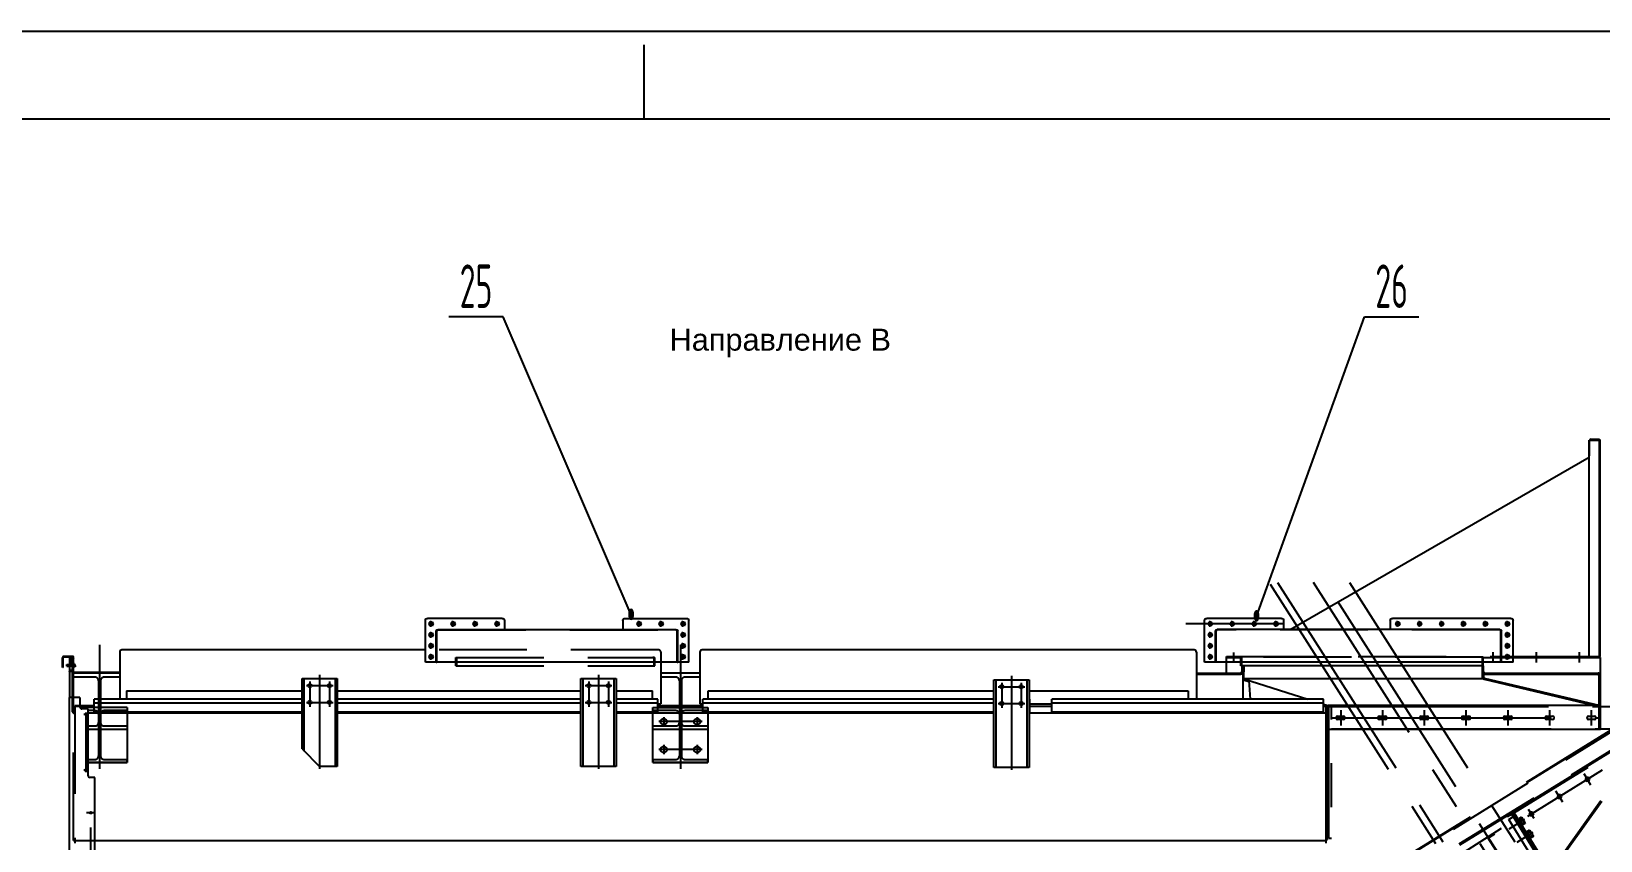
# Model space of a CAD drawing. Header units: millimetres. Extents: x 0 to 33600, y -915 to 23760.
# Drawn here: x 7745 to 14890, y 20077 to 23760 of the extents above; entities that cross this region are included whole.
import ezdxf
from ezdxf.enums import TextEntityAlignment as Align

# ---------------------------------------------------------------- set-up
doc = ezdxf.new("R2010")
doc.units = ezdxf.units.MM
doc.header["$LTSCALE"] = 800
for name, pattern in [('F', [0.75, 0.5, -0.25]), ('G', [2, 1.25, -0.25, 0.25, -0.25]), ('K', [2.5, 1.25, -0.25, 0.25, -0.25, 0.25, -0.25])]:
    doc.linetypes.add(name, pattern=pattern)
for name, color, linetype in [('01', 7, 'Continuous'), ('02', 1, 'Continuous'), ('04', 2, 'F'), ('05', 4, 'G'), ('07', 6, 'K'), ('10', 1, 'Continuous'), ('11', 3, 'Continuous')]:
    doc.layers.add(name, color=color, linetype=linetype)
doc.styles.get("Standard").update_dxf_attribs({"font": 'isocp', "width": 0.707, "bigfont": 'intecad.shx'})

# ---------------------------------------------------------------- blocks, each defined once
blk = doc.blocks.new('2000')
at = {"layer": '01'}
for p, q in [((2918.4, 19426.8), (2918.4, 20128.8)), ((2965.4, 20128.8), (2918.4, 20128.8)), ((2965.4, 20128.8), (2965.4, 20087.8)), ((3002.4, 20077.8), (2975.4, 20077.8)), ((3002.4, 20077.8), (3002.4, 19775.8)), ((3034.4, 19765.8), (3012.4, 19765.8)), ((3034.4, 16429.8), (3034.4, 19765.8))]:
    blk.add_line(p, q, dxfattribs=at)
for centre in [(2993.4, 20052.8), (2993.4, 19798.8), (3015.4, 19604.8)]:
    blk.add_circle(centre, 4, dxfattribs=at)
for centre in [(2975.4, 20087.8), (3012.4, 19775.8)]:
    blk.add_arc(centre, 10, 180, 270, dxfattribs=at)
at = {"layer": '05', "color": 4, "linetype": 'G'}
for p, q in [((3002.4, 20052.8), (2983.6, 20052.8)), ((2993.4, 20061.7), (2993.4, 19789.5)), ((3002.4, 19798.8), (2983.6, 19798.8)), ((3034.4, 19604.8), (2996.7, 19604.8)), ((3015.4, 16537.2), (3015.4, 19622.4))]:
    blk.add_line(p, q, dxfattribs=at)
blk = doc.blocks.new('*U266')
at = {"layer": '01'}
for p, q in [((-4.6, 1.6), (-4.6, 0)), ((0, 1.6), (-4.6, 1.6)), ((-4.6, 0), (0, 0)), ((0, 0), (-0.9, 1.6)), ((0, 1.6), (0.9, 0)), ((0, 1.6), (4.6, 1.6)), ((4.6, 0), (0, 0)), ((4.6, 1.6), (4.6, 0))]:
    blk.add_line(p, q, dxfattribs=at)
at = {"layer": '05'}
blk.add_line((0, 3.7), (0, -2.1), dxfattribs=at)
blk = doc.blocks.new('*U265')
at = {"layer": '10'}
h = blk.add_hatch(dxfattribs=at)
h.set_pattern_fill('U', color=256, angle=45, style=0, pattern_type=0)
h.set_pattern_definition([(45, (0, 0), (-0.7071, 0.7071), [])])
h.paths.add_polyline_path([(-6, 0), (-3.3, 0), (-3.3, 1.6), (-6, 1.6)])
h.paths.add_polyline_path([(6, 1.6), (3.3, 1.6), (3.3, 0), (6, 0)])
at = {"layer": '01'}
for p, q in [((-6, 1.6), (-6, 0)), ((0, 1.6), (-6, 1.6)), ((-6, 0), (0, 0)), ((-3.3, 1.6), (-3.3, 0)), ((0, 1.6), (6, 1.6)), ((6, 0), (0, 0)), ((3.3, 1.6), (3.3, 0)), ((6, 1.6), (6, 0))]:
    blk.add_line(p, q, dxfattribs=at)
at = {"layer": '05'}
blk.add_line((0, 3.7), (0, -1.8), dxfattribs=at)
blk = doc.blocks.new('*U456')
at = {"layer": '01'}
for p, q in [((0, 10), (-9, 4.8)), ((-9, 4.8), (-9, 0)), ((-9, -4.8), (-9, 0)), ((9, 4.8), (0, 10)), ((9, 0), (9, 4.8)), ((9, 0), (9, -4.8)), ((0, -10), (-9, -4.8)), ((9, -4.8), (0, -10))]:
    blk.add_line(p, q, dxfattribs=at)
at = {"layer": '05'}
for p, q in [((-10.9, 0), (10.3, 0)), ((0, -11.8), (0, 11.4))]:
    blk.add_line(p, q, dxfattribs=at)
blk = doc.blocks.new('rewer')
at = {"layer": '01', "color": 7, "linetype": 'Continuous'}
for p, q in [((7683.9, 24848.4), (7683.9, 25038.4)), ((7693.9, 25048.4), (8233.8, 25048.4)), ((8738.8, 25048.4), (9078.9, 25048.4)), ((9088.9, 24848.4), (9088.9, 25038.4))]:
    blk.add_line(p, q, dxfattribs=at)
at = {"layer": '01'}
for p, q in [((8243.8, 25038.4), (8243.8, 24998.4)), ((8728.8, 25038.4), (8728.8, 24998.4)), ((7736.9, 24848.4), (7736.9, 24990.4)), ((7739.9, 24848.4), (7739.9, 24996.6)), ((7744.9, 24998.4), (9030.9, 24998.4)), ((9035.9, 24848.4), (9035.9, 24996.6)), ((9038.9, 24848.4), (9038.9, 24990.4)), ((7683.9, 24848.4), (9088.9, 24848.4))]:
    blk.add_line(p, q, dxfattribs=at)
at = {"layer": '01', "color": 7, "linetype": 'Continuous'}
for centre, start, end in [((7693.9, 25038.4), 90, 180), ((9078.9, 25038.4), 0, 90)]:
    blk.add_arc(centre, 10, start, end, dxfattribs=at)
at = {"layer": '01'}
for centre, radius, start, end in [((8233.8, 25038.4), 10, 0, 90), ((8738.8, 25038.4), 10, 90, 180), ((7744.9, 24990.4), 8, 90, 180), ((9030.9, 24990.4), 8, 0, 90)]:
    blk.add_arc(centre, radius, start, end, dxfattribs=at)
at = {"layer": '04', "color": 2, "linetype": 'F'}
blk.add_line((7744.9, 24995.4), (9030.9, 24995.4), dxfattribs=at)
for centre, start, end in [((7744.9, 24990.4), 90, 180), ((9030.9, 24990.4), 0, 90)]:
    blk.add_arc(centre, 5, start, end, dxfattribs=at)
at = {"layer": '05', "color": 142, "linetype": 'G'}
blk.add_line((8728.8, 25023.4), (9174.4, 25023.4), dxfattribs=at)
at = {"layer": '05', "xscale": -1, "rotation": 270}
for p in [(7709.9, 25023.4), (7809.9, 25023.4), (7909.9, 25023.4), (8009.9, 25023.4), (8109.9, 25023.4), (8209.9, 25023.4), (7709.9, 24973.4), (7709.9, 24923.4), (7709.9, 24873.4)]:
    blk.add_blockref('*U456', p, dxfattribs=at)
at = {"layer": '05', "rotation": 90}
for p in [(8762.9, 25023.4), (8862.9, 25023.4), (8962.9, 25023.4), (9062.9, 25023.4), (9062.9, 24973.4), (9062.9, 24923.4), (9062.9, 24873.4)]:
    blk.add_blockref('*U456', p, dxfattribs=at)
blk = doc.blocks.new('*U458')
at = {"layer": '01'}
for p, q in [((0, 10), (-9, 4.8)), ((-9, 4.8), (-9, 0)), ((-9, -4.8), (-9, 0)), ((9, 4.8), (0, 10)), ((9, 0), (9, 4.8)), ((9, 0), (9, -4.8)), ((0, -10), (-9, -4.8)), ((9, -4.8), (0, -10))]:
    blk.add_line(p, q, dxfattribs=at)
at = {"layer": '05'}
for p, q in [((-10.9, 0), (10.3, 0)), ((0, -11.8), (0, 11.4))]:
    blk.add_line(p, q, dxfattribs=at)
blk = doc.blocks.new('rewr')
at = {"layer": '01', "color": 7, "linetype": 'Continuous'}
for p, q in [((10316.2, 24776.6), (10316.2, 24966.6)), ((10606.2, 24976.6), (10326.2, 24976.6)), ((11165.1, 24976.6), (11505.2, 24976.6)), ((11515.2, 24776.6), (11515.2, 24966.6)), ((10316.2, 24776.6), (11515.2, 24776.6))]:
    blk.add_line(p, q, dxfattribs=at)
at = {"layer": '01'}
for p, q in [((10616.2, 24966.6), (10616.2, 24926.6)), ((11155.1, 24966.6), (11155.1, 24926.6)), ((10366.2, 24776.6), (10366.2, 24918.6)), ((10369.2, 24776.6), (10369.2, 24924.9)), ((11457.2, 24926.6), (10374.2, 24926.6)), ((11462.2, 24776.6), (11462.2, 24924.9)), ((11465.2, 24776.6), (11465.2, 24918.6)), ((10369.2, 24776.6), (10366.2, 24776.6)), ((11465.2, 24776.6), (11462.2, 24776.6))]:
    blk.add_line(p, q, dxfattribs=at)
at = {"layer": '01', "color": 7, "linetype": 'Continuous'}
for centre, start, end in [((10326.2, 24966.6), 90, 180), ((11505.2, 24966.6), 0, 90)]:
    blk.add_arc(centre, 10, start, end, dxfattribs=at)
at = {"layer": '01'}
for centre, radius, start, end in [((10606.2, 24966.6), 10, 0, 90), ((11165.1, 24966.6), 10, 90, 180), ((10374.2, 24918.6), 8, 90, 180), ((11457.2, 24918.6), 8, 0, 90)]:
    blk.add_arc(centre, radius, start, end, dxfattribs=at)
at = {"layer": '04', "color": 2, "linetype": 'F'}
blk.add_line((11457.2, 24923.6), (10374.2, 24923.6), dxfattribs=at)
for centre, start, end in [((10374.2, 24918.6), 90, 180), ((11457.2, 24918.6), 0, 90)]:
    blk.add_arc(centre, 5, start, end, dxfattribs=at)
at = {"layer": '05', "xscale": -1, "rotation": 270}
for p in [(10342.2, 24951.6), (10442.2, 24951.6), (10542.2, 24951.6), (10342.2, 24901.6), (10342.2, 24851.6), (10342.2, 24801.6)]:
    blk.add_blockref('*U458', p, dxfattribs=at)
at = {"layer": '05', "rotation": 90}
for p in [(11189.2, 24951.6), (11289.2, 24951.6), (11389.2, 24951.6), (11489.2, 24951.6), (11489.2, 24901.6), (11489.2, 24851.6), (11489.2, 24801.6)]:
    blk.add_blockref('*U458', p, dxfattribs=at)
blk = doc.blocks.new('e')
at = {"layer": '04', "color": 2, "linetype": 'F', "ltscale": 1.5}
for p, q in [((14706.3, 31848.1), (12606.3, 30552.1)), ((14707.8, 31845.6), (12607.9, 30549.5))]:
    blk.add_line(p, q, dxfattribs=at)
at = {"layer": '04', "color": 2, "linetype": 'F'}
for p, q in [((14714.7, 31843.9), (13735.6, 31239.6)), ((14740.9, 31776.7), (13772.9, 31179.2)), ((14743.6, 31772.4), (13818.1, 31201.2)), ((14135.4, 31397.1), (14743.6, 31772.4)), ((14138, 31392.8), (14555.8, 31650.7)), ((14542.1, 31588.2), (14187.4, 31369.3)), ((14303.3, 31124.9), (14614.3, 31559.8)), ((14307.4, 31122), (14618.3, 31556.9)), ((14490.2, 31521.1), (14459.3, 31571.2)), ((14469.3, 31555), (14464.4, 31545.9)), ((14464.4, 31545.9), (14466.9, 31541.8)), ((14465.3, 31540.8), (14483.4, 31551.9)), ((14469.4, 31537.7), (14466.9, 31541.8)), ((14480.8, 31536.4), (14468.6, 31556.2)), ((14479.7, 31555.3), (14469.3, 31555)), ((14479.8, 31538), (14469.4, 31537.7)), ((14482.2, 31551.2), (14479.7, 31555.3)), ((14484.7, 31547.1), (14479.8, 31538)), ((14482.2, 31551.2), (14484.7, 31547.1)), ((14362.5, 31442.4), (14331.7, 31492.4)), ((14341.7, 31476.2), (14336.7, 31467.1)), ((14336.7, 31467.1), (14339.3, 31463)), ((14337.7, 31462), (14355.7, 31473.1)), ((14341.8, 31458.9), (14339.3, 31463)), ((14353.1, 31457.6), (14340.9, 31477.4)), ((14352, 31476.5), (14341.7, 31476.2)), ((14352.2, 31459.2), (14341.8, 31458.9)), ((14354.6, 31472.4), (14352, 31476.5)), ((14357.1, 31468.3), (14352.2, 31459.2)), ((14354.6, 31472.4), (14357.1, 31468.3)), ((14110, 31375.5), (14107.4, 31379.8)), ((14138, 31392.8), (14110, 31375.5)), ((14116.8, 31364.5), (14138.1, 31377.6)), ((14295.1, 31123.2), (14131.3, 31388.7)), ((14138, 31392.8), (14303.3, 31124.9)), ((14305.4, 31129.5), (14141.5, 31395)), ((14160.4, 31364.3), (14164.6, 31366.9)), ((14174.3, 31374.8), (14163.8, 31368.3)), ((14181.2, 31340), (14163.8, 31368.3)), ((14167.3, 31362.6), (14177.8, 31369.1)), ((14174.3, 31374.8), (14191.8, 31346.5)), ((14232.2, 31368), (14206.7, 31409.3)), ((14214, 31397.4), (14209.1, 31388.3)), ((14209.1, 31388.3), (14211.6, 31384.2)), ((14210, 31383.2), (14228.1, 31394.4)), ((14214.1, 31380.1), (14211.6, 31384.2)), ((14225.5, 31378.9), (14213.3, 31398.6)), ((14224.4, 31397.7), (14214, 31397.4)), ((14224.5, 31380.4), (14214.1, 31380.1)), ((14226.9, 31393.6), (14224.4, 31397.7)), ((14229.5, 31389.5), (14224.5, 31380.4)), ((14226.9, 31393.6), (14229.5, 31389.5)), ((14188, 31363.7), (14116.3, 31319.5)), ((14273.9, 31110), (14116.8, 31364.5)), ((14226, 31304.9), (14152.7, 31259.7)), ((14172.5, 31354.2), (14166.8, 31354)), ((14168.3, 31351.6), (14174, 31351.7)), ((14176.1, 31338.8), (14180.4, 31341.4)), ((14177.7, 31345.7), (14188.3, 31352.3)), ((14191.8, 31346.5), (14181.2, 31340)), ((14197.2, 31304.8), (14201.4, 31307.4)), ((14211.1, 31315.3), (14200.5, 31308.8)), ((14218, 31280.5), (14200.5, 31308.8)), ((14204.1, 31303.1), (14214.6, 31309.6)), ((14211.1, 31315.3), (14228.6, 31287)), ((14209.3, 31294.6), (14203.5, 31294.4)), ((14205, 31292), (14210.8, 31292.2)), ((14212.9, 31279.3), (14217.1, 31281.9)), ((14214.5, 31286.2), (14225, 31292.7)), ((14228.6, 31287), (14218, 31280.5))]:
    blk.add_line(p, q, dxfattribs=at)
blk = doc.blocks.new('*U490')
at = {"layer": '01'}
blk.add_lwpolyline([(415, 292), (25, 292)], dxfattribs=at)
at = {"layer": '02'}
blk.add_lwpolyline([(420, 297), (0, 297)], dxfattribs=at)

msp = doc.modelspace()

# ---------------------------------------------------------------- hatches: boundary and pattern name
at = {"layer": '02', "linetype": 'Continuous'}
h = msp.add_hatch(dxfattribs=at)
h.set_pattern_fill('_USER', color=1, scale=5, angle=45, style=0, pattern_type=0)
h.set_pattern_definition([(135, (20877.1564, 414.8313), (3.5355339, 3.5355339), [])])
h.paths.add_polyline_path([(7891.7, 20912.5, 0.414214), (7889.7, 20910.5), (7889.7, 20873.5), (7887.7, 20873.5), (7887.7, 20910.5, -0.414214), (7891.7, 20914.5), (7933.7, 20914.5, -0.414214), (7937.7, 20910.5), (7937.7, 20876.5), (7935.7, 20876.5), (7935.7, 20910.5, 0.414214), (7933.7, 20912.5)])
h.paths.add_polyline_path([(7937.7, 20864.5), (7935.7, 20864.5), (7935.7, 20870.5), (7937.7, 20870.5), (7937.7, 20867.5)])
h.paths.add_polyline_path([(7889.7, 20864.5), (7887.7, 20864.5), (7887.7, 20873.5), (7889.7, 20873.5)])
h = msp.add_hatch(dxfattribs=at)
h.set_pattern_fill('_USER', color=1, scale=5, angle=315, style=0, double=1, pattern_type=0)
h.set_pattern_definition([(225, (20877.1564, 414.8313), (-3.5355339, 3.5355339), []), (135, (20877.1564, 414.8313), (3.5355339, 3.5355339), [])])
h.paths.add_polyline_path([(7930.7, 20877), (7918.7, 20877), (7918.7, 20910.5), (7930.7, 20910.5)])
h = msp.add_hatch(dxfattribs=at)
h.set_pattern_fill('_USER', color=1, scale=5, angle=315, style=0, pattern_type=0)
h.set_pattern_definition([(225, (20877.1564, 414.8313), (-3.5355339, 3.5355339), [])])
h.paths.add_polyline_path([(7930.7, 20910.5), (7935.7, 20910.5), (7935.7, 20877), (7930.7, 20877)])
h.paths.add_polyline_path([(7935.7, 20847.1), (7934.4, 20847.6), (7933.3, 20847.8), (7932.3, 20847.8), (7931.4, 20847.7), (7930.7, 20847.5), (7930.7, 20870), (7935.7, 20870)])

# ---------------------------------------------------------------- linework, layer by layer
for p, q in [((7935.7, 20910.5), (7930.4, 20910.5)), ((8147.2, 20934.5), (8147.2, 20855.5)), ((10789.2, 20934.5), (10789.2, 20855.5)), ((10789.2, 20855.5), (10789.2, 20855.5)), ((8178.7, 20758.1), (8178.7, 20720.6)), ((10407.7, 20758.1), (10573.2, 20758.1)), ((12287.7, 20758.1), (13011.7, 20758.1)), ((13011.7, 20758.1), (13011.7, 20720.6)), ((8031.7, 20690.1), (7965.4, 20690.1)), ((8031.7, 20686.8), (7965.4, 20686.8)), ((10801.7, 20682.3), (10598.2, 20682.3)), ((12391.7, 20686.8), (12291.7, 20686.8)), ((13640.7, 20690.1), (13627.7, 20690.1)), ((13640.7, 20686.8), (13627.7, 20686.8)), ((13646.7, 20680.7), (13640.7, 20680.7)), ((13646.7, 20082.1), (13646.7, 20680.7)), ((13640.7, 20082.1), (13646.7, 20082.1)), ((8034.4, 20077.1), (13640.7, 20077.1))]:
    msp.add_line(p, q)
for centre, radius, start, end in [((8157.2, 20934.5), 10, 90, 180), ((10799.2, 20934.5), 10, 90, 180), ((7940.7, 20848.7), 10, 180, 270), ((7940.7, 20848.7), 5, 180, 270)]:
    msp.add_arc(centre, radius, start, end)
at = {"layer": '01', "color": 7, "linetype": 'Continuous'}
for p, q in [((14837.7, 20915.5), (14837.7, 21899.5)), ((14837.7, 21899.5), (14885.7, 21899.5)), ((14837.7, 21894.5), (14837.7, 21827.5)), ((14847.7, 21904.5), (14885.7, 21904.5)), ((14888.7, 21899.5), (14883.7, 21899.5)), ((14885.7, 21904.5), (14885.7, 21899.5)), ((14885.7, 20915.5), (14885.7, 21899.5)), ((14888.7, 20915.5), (14888.7, 21899.5)), ((13476.3, 21038.4), (14837.7, 21822)), ((9539, 20944.5), (8157.2, 20944.5)), ((13040.2, 20944.5), (10799.2, 20944.5)), ((8147.2, 20934.5), (8147.2, 20720.6)), ((10611.7, 20888.4), (10611.7, 20855.5)), ((10611.7, 20888.4), (10611.7, 20699)), ((10789.2, 20934.5), (10789.2, 20699)), ((13050.2, 20934.5), (13050.2, 20855.5)), ((13050.2, 20934.5), (13050.2, 20720.6)), ((13186.7, 20839.5), (13186.7, 20888.4)), ((13252.4, 20873), (13252.4, 20888.4)), ((14355.4, 20873), (13252.4, 20873)), ((13255.9, 20873), (13255.9, 20844.4)), ((13260.9, 20873), (13260.9, 20720.5)), ((13265.7, 20813.5), (13265.7, 20873)), ((13265.7, 20873), (13265.7, 20844.5)), ((14351.7, 20813.5), (14351.7, 20873)), ((14355.4, 20873), (14355.4, 20888.4)), ((14356.7, 20873), (14355.4, 20873)), ((14356.7, 20844.5), (14356.7, 20873)), ((14491.9, 20915.5), (14888.7, 20915.5)), ((14491.9, 20910.5), (14883.7, 20910.5)), ((14883.7, 20915.5), (14883.7, 20910.5)), ((14883.7, 20910.5), (14889.7, 20910.5)), ((7940.7, 20843.7), (8147.2, 20843.7)), ((13047.9, 20839.4), (13250.9, 20839.4)), ((13047.9, 20834.4), (13250.9, 20834.4)), ((13265.7, 20813.5), (13264.2, 20808.7)), ((13264.2, 20808.7), (13288.9, 20800.8)), ((14351.7, 20813.5), (13265.7, 20813.5)), ((13265.7, 20813.5), (13557.6, 20720.5)), ((13288.5, 20806.2), (13295.2, 20720.1)), ((14356.7, 20835.8), (14356.7, 20821.4)), ((14359.4, 20811.7), (14888.7, 20686.3)), ((14360.6, 20816.5), (14888.7, 20691.2)), ((14361.7, 20839.5), (14878.7, 20839.5)), ((14361.7, 20834.5), (14878.7, 20834.5)), ((14876.7, 20834.5), (14883.7, 20827.5)), ((14883.7, 20584.5), (14883.7, 20829.5)), ((14883.7, 20827.5), (14883.7, 20737.5)), ((14890.2, 20584.5), (14890.2, 20838.7)), ((8977.7, 20720.6), (8031.7, 20720.6)), ((8178.7, 20758.1), (8977.7, 20758.1)), ((9137.7, 20758.1), (10247.7, 20758.1)), ((10247.7, 20720.6), (9137.7, 20720.6)), ((10598.2, 20720.6), (10407.7, 20720.6)), ((10573.2, 20720.6), (10573.2, 20758.1)), ((10598.2, 20662), (10598.2, 20720.6)), ((12127.7, 20720.6), (10801.7, 20720.6)), ((10801.7, 20662), (10801.7, 20720.6)), ((10827.2, 20758.1), (12127.7, 20758.1)), ((10827.2, 20720.6), (10827.2, 20758.1)), ((12291.7, 20720.6), (12287.7, 20720.6)), ((12291.7, 20662), (12291.7, 20720.6)), ((13627.7, 20720.6), (12391.7, 20720.6)), ((12391.7, 20662), (12391.7, 20720.6)), ((13627.7, 20662), (13627.7, 20720.6)), ((8977.7, 20657.1), (8002.4, 20657.1)), ((8977.7, 20702), (8031.7, 20702)), ((8977.7, 20662), (8031.7, 20662)), ((10247.7, 20702), (9137.7, 20702)), ((10247.7, 20662), (9137.7, 20662)), ((10247.7, 20657.1), (9137.7, 20657.1)), ((10598.2, 20702), (10407.7, 20702)), ((10598.2, 20662), (10407.7, 20662)), ((12127.7, 20657.1), (10407.7, 20657.1)), ((10801.7, 20690.1), (10598.2, 20690.1)), ((10801.7, 20686.8), (10598.2, 20686.8)), ((12127.7, 20702), (10801.7, 20702)), ((12127.7, 20662), (10801.7, 20662)), ((12291.7, 20702), (12287.7, 20702)), ((12291.7, 20662), (12287.7, 20662)), ((13640.7, 20657.1), (12287.7, 20657.1)), ((13627.7, 20702), (12391.7, 20702)), ((13627.7, 20662), (12391.7, 20662)), ((13627.7, 20698.2), (13649.7, 20691.2)), ((13640.7, 20065.6), (13640.7, 20690.1)), ((14883.7, 20691.2), (13649.7, 20691.2)), ((13649.7, 20584.5), (13649.7, 20691.2)), ((13649.7, 20584.5), (14890.2, 20584.5)), ((13692.7, 20643.5), (13718.7, 20643.5)), ((13718.7, 20627.5), (13692.7, 20627.5)), ((13883.2, 20643.5), (13909.2, 20643.5)), ((13909.2, 20627.5), (13883.2, 20627.5)), ((14073.7, 20643.5), (14099.7, 20643.5)), ((14099.7, 20627.5), (14073.7, 20627.5)), ((14264.2, 20643.5), (14290.2, 20643.5)), ((14290.2, 20627.5), (14264.2, 20627.5)), ((14454.7, 20643.5), (14480.7, 20643.5)), ((14480.7, 20627.5), (14454.7, 20627.5)), ((14645.2, 20643.5), (14671.2, 20643.5)), ((14671.2, 20627.5), (14645.2, 20627.5)), ((14835.7, 20643.5), (14861.7, 20643.5)), ((14861.7, 20627.5), (14835.7, 20627.5))]:
    msp.add_line(p, q, dxfattribs=at)
at = {"layer": '01'}
for p, q in [((7887.4, 20864.5), (7887.4, 20910.5)), ((7889.7, 20864.5), (7887.7, 20864.5)), ((7889.4, 20864.5), (7889.4, 20910.5)), ((7933.7, 20914.5), (7891.7, 20914.5)), ((7933.7, 20912.5), (7891.7, 20912.5)), ((7937.7, 20876.5), (7905.9, 20876.5)), ((7905.9, 20876.5), (7905.9, 20873.5)), ((7905.9, 20870.5), (7905.9, 20873.5)), ((7937.7, 20870.5), (7905.9, 20870.5)), ((7930.4, 20910.5), (7918.7, 20910.5)), ((7918.7, 20910.5), (7918.7, 20727.6)), ((7935.7, 20877), (7918.7, 20877)), ((7923.9, 20876.5), (7923.9, 20873.5)), ((7923.9, 20870.5), (7923.9, 20873.5)), ((7930.7, 20910.5), (7930.7, 20727.6)), ((7930.7, 20910.5), (7930.7, 20876.5)), ((7935.7, 20870), (7930.7, 20870)), ((7935.7, 20910.6), (7935.7, 20848.7)), ((7935.7, 20910.5), (7935.7, 20876.5)), ((7935.7, 20870.5), (7935.7, 20848.7)), ((7937.7, 20864.5), (7935.7, 20864.5)), ((7937.7, 20864.5), (7937.7, 20910.5)), ((7944.9, 20879), (7940.9, 20879)), ((7940.9, 20879), (7940.9, 20873.5)), ((7940.9, 20876.5), (7944.9, 20876.5)), ((7940.9, 20867.9), (7940.9, 20873.5)), ((7940.9, 20870.5), (7944.9, 20870.5)), ((7944.9, 20867.9), (7940.9, 20867.9)), ((7944.9, 20873.5), (7944.9, 20879)), ((7944.9, 20873.5), (7944.9, 20867.9)), ((14889.7, 20834.5), (14889.7, 20910.5)), ((7930.7, 20850.5), (7918.7, 20850.5)), ((7935.7, 20840.1), (7935.7, 20727.6)), ((8147.2, 20838.7), (7935.7, 20838.7)), ((8977.7, 20494.1), (8977.7, 20814.1)), ((8977.7, 20814.1), (9137.7, 20814.1)), ((8987.7, 20484.1), (8987.7, 20814.1)), ((9127.7, 20814.1), (9127.7, 20414.1)), ((9137.7, 20814.1), (9137.7, 20414.1)), ((10247.7, 20414.1), (10247.7, 20814.1)), ((10247.7, 20814.1), (10407.7, 20814.1)), ((10257.7, 20414.1), (10257.7, 20814.1)), ((10397.7, 20814.1), (10397.7, 20414.1)), ((10407.7, 20814.1), (10407.7, 20414.1)), ((10789.2, 20838.7), (10611.7, 20838.7)), ((12127.7, 20409.1), (12127.7, 20809.1)), ((12127.7, 20809.1), (12287.7, 20809.1)), ((12137.7, 20409.1), (12137.7, 20809.1)), ((12277.7, 20809.1), (12277.7, 20409.1)), ((12287.7, 20809.1), (12287.7, 20409.1)), ((7930.7, 20758.1), (7935.7, 20758.1)), ((8031.7, 20662), (8031.7, 20720.6)), ((10598.2, 20699), (10611.7, 20699)), ((10789.2, 20699), (10801.7, 20699)), ((12287.7, 20699), (12391.7, 20699)), ((8977.7, 20494.1), (9057.7, 20414.1)), ((9137.7, 20414.1), (9057.7, 20414.1)), ((10407.7, 20414.1), (10247.7, 20414.1)), ((12287.7, 20409.1), (12127.7, 20409.1))]:
    msp.add_line(p, q, dxfattribs=at)
for centre in [(9013.2, 20782.1), (9102.2, 20782.1), (10283.2, 20782.1), (10372.2, 20782.1), (12163.2, 20777.1), (12252.2, 20777.1), (9013.2, 20706.1), (9102.2, 20706.1), (10283.2, 20706.1), (10372.2, 20706.1), (12163.2, 20701.1), (12252.2, 20701.1)]:
    msp.add_circle(centre, 8, dxfattribs=at)
at = {"layer": '01', "color": 7, "linetype": 'Continuous'}
for centre, radius, start, end in [((14847.7, 21894.5), 10, 90, 150), ((13040.2, 20934.5), 10, 0, 90), ((13250.9, 20844.4), 10, 270, 0), ((13250.9, 20844.4), 5, 270, 0), ((13255.7, 20844.5), 10, 301.45511, 0), ((14361.7, 20844.5), 10, 180, 270), ((14361.7, 20821.4), 10, 180, 257.05842), ((14361.7, 20844.5), 5, 180, 270), ((14361.7, 20821.4), 5, 180, 257.05842), ((14878.7, 20829.5), 10, 0, 90), ((14878.7, 20829.5), 5, 0, 90), ((13692.7, 20635.5), 8, 90, 270), ((13718.7, 20635.5), 8, 270, 90), ((13718.7, 20635.5), 8, 270, 90), ((13883.2, 20635.5), 8, 90, 270), ((13909.2, 20635.5), 8, 270, 90), ((13909.2, 20635.5), 8, 270, 90), ((14073.7, 20635.5), 8, 90, 270), ((14099.7, 20635.5), 8, 270, 90), ((14099.7, 20635.5), 8, 270, 90), ((14264.2, 20635.5), 8, 90, 270), ((14290.2, 20635.5), 8, 270, 90), ((14290.2, 20635.5), 8, 270, 90), ((14454.7, 20635.5), 8, 90, 270), ((14480.7, 20635.5), 8, 270, 90), ((14480.7, 20635.5), 8, 270, 90), ((14645.2, 20635.5), 8, 90, 270), ((14671.2, 20635.5), 8, 270, 90), ((14671.2, 20635.5), 8, 270, 90), ((14835.7, 20635.5), 8, 90, 270), ((14861.7, 20635.5), 8, 270, 90), ((14861.7, 20635.5), 8, 270, 90)]:
    msp.add_arc(centre, radius, start, end, dxfattribs=at)
at = {"layer": '01'}
for centre, radius, start, end in [((7891.7, 20910.5), 4, 90, 180), ((7891.7, 20910.5), 2, 90, 180), ((7933.7, 20910.5), 4, 0, 90), ((7933.7, 20910.5), 2, 0, 90)]:
    msp.add_arc(centre, radius, start, end, dxfattribs=at)
at = {"layer": '02', "color": 1, "linetype": 'Continuous'}
msp.add_line((10534.7, 23360), (10534.7, 23698.8), dxfattribs=at)
at = {"layer": '02'}
for p, q in [((9893.8, 22461.4), (9645.8, 22461.4)), ((10476, 21104.1), (9893.8, 22461.4)), ((13323.5, 21097.1), (13814.7, 22461.4)), ((13814.7, 22461.4), (14062.7, 22461.4)), ((7905.9, 20875.5), (7923.9, 20875.5)), ((7905.9, 20871.5), (7923.9, 20871.5))]:
    msp.add_line(p, q, dxfattribs=at)
msp.add_lwpolyline([(7936, 20847), (7934.4, 20847.6), (7933.3, 20847.8), (7932.3, 20847.8), (7931.4, 20847.7), (7930.6, 20847.5), (7929.9, 20847.2), (7929.3, 20847), (7928.7, 20846.8), (7928.2, 20846.8), (7927.7, 20846.8), (7927.1, 20847), (7926.7, 20847.1), (7926.2, 20847.3), (7925.7, 20847.5), (7925.3, 20847.6), (7924.8, 20847.7), (7924.4, 20847.6), (7923.9, 20847.5), (7923.4, 20847.3), (7923, 20847.1), (7922.5, 20846.9), (7922.1, 20846.7), (7921.6, 20846.6), (7921.2, 20846.5), (7920.7, 20846.6), (7920.3, 20846.7), (7919.8, 20846.9), (7919.4, 20847.1), (7918.9, 20847.3), (7918.7, 20847.4)], dxfattribs=at)
at = {"layer": '04', "color": 2, "linetype": 'F'}
for p, q in [((10601.7, 20944.5), (9539, 20944.5)), ((9678.3, 20910.5), (10584.3, 20910.5)), ((9678.3, 20872.5), (9678.3, 20910.5)), ((9678.3, 20872.5), (10584.3, 20872.5)), ((9680.8, 20872.5), (9680.8, 20910.5)), ((9681.8, 20872.5), (9681.8, 20910.5)), ((10580.2, 20909.8), (10575.2, 20909.8)), ((10580.8, 20872.5), (10580.8, 20910.5)), ((10581.8, 20872.5), (10581.8, 20910.5)), ((10584.3, 20872.5), (10584.3, 20910.5)), ((10611.7, 20934.5), (10611.7, 20888.4)), ((10611.7, 20934.5), (10611.7, 20888.4)), ((13186.7, 20915.5), (14491.9, 20915.5)), ((13186.7, 20910.5), (13186.7, 20915.5)), ((13186.7, 20910.5), (13253.9, 20910.5)), ((13186.7, 20888.4), (13186.7, 20910.5)), ((14355.4, 20911), (13252.4, 20911)), ((13252.4, 20888.4), (13252.4, 20911)), ((13254.9, 20873), (13254.9, 20911)), ((13255.9, 20873), (13255.9, 20911)), ((14351.9, 20873), (14351.9, 20911)), ((14352.9, 20873), (14352.9, 20911)), ((14355.4, 20888.4), (14355.4, 20911)), ((14356.9, 20910.5), (14491.9, 20910.5)), ((8035.2, 20820.5), (7930.7, 20820.5)), ((8051.2, 20804.5), (8051.2, 20652.3)), ((8060.2, 20804.5), (8060.2, 20652.3)), ((8147.2, 20820.5), (8076.2, 20820.5)), ((10679.7, 20820.5), (10611.7, 20820.5)), ((10695.7, 20804.5), (10695.7, 20652.3)), ((10704.7, 20804.5), (10704.7, 20652.3)), ((10789.2, 20820.5), (10720.7, 20820.5)), ((7930.7, 20727.6), (7930.7, 20667.1)), ((7935.7, 20727.6), (7935.7, 20667.1)), ((7937.7, 20077.1), (7937.7, 20657.5)), ((7940.7, 20687), (7943.7, 20687)), ((7940.7, 20682), (7943.7, 20682)), ((7940.7, 20662.1), (7943.7, 20662.1)), ((7943.7, 20690.1), (7943.7, 20065.6)), ((7965.4, 20690.1), (7943.7, 20690.1)), ((7965.4, 20686.8), (7943.7, 20686.8)), ((8180.7, 20682.3), (7966.4, 20682.3)), ((8035.2, 20668.3), (8002.4, 20668.3)), ((8051.2, 20652.3), (8051.2, 20462.3)), ((8060.2, 20652.3), (8060.2, 20462.3)), ((8180.7, 20668.3), (8076.2, 20668.3)), ((8180.7, 20682.3), (8180.7, 20432.3)), ((10575.2, 20432.3), (10575.2, 20682.3)), ((10575.2, 20682.3), (10825.2, 20682.3)), ((10679.7, 20668.3), (10575.2, 20668.3)), ((10695.7, 20652.3), (10695.7, 20462.3)), ((10704.7, 20652.3), (10704.7, 20462.3)), ((10825.2, 20668.3), (10720.7, 20668.3)), ((10825.2, 20682.3), (10825.2, 20432.3)), ((8002.4, 20598.5), (8035.2, 20598.5)), ((8002.4, 20584.5), (8051.2, 20584.5)), ((8060.2, 20584.5), (8180.7, 20584.5)), ((8076.2, 20598.5), (8180.7, 20598.5)), ((10575.2, 20598.5), (10679.7, 20598.5)), ((10575.2, 20584.5), (10695.7, 20584.5)), ((10704.7, 20584.5), (10825.2, 20584.5)), ((10720.7, 20598.5), (10825.2, 20598.5)), ((8002.4, 20446.3), (8035.2, 20446.3)), ((8076.2, 20446.3), (8180.7, 20446.3)), ((8180.7, 20432.3), (8180.7, 20446.3)), ((10575.2, 20446.3), (10575.2, 20432.3)), ((10575.2, 20446.3), (10679.7, 20446.3)), ((10720.7, 20446.3), (10825.2, 20446.3)), ((10825.2, 20432.3), (10825.2, 20446.3)), ((8180.7, 20432.3), (8002.4, 20432.3)), ((8002.4, 20432.3), (8180.7, 20432.3)), ((10825.2, 20432.3), (10575.2, 20432.3)), ((10575.2, 20432.3), (10825.2, 20432.3)), ((7937.7, 20077.1), (8034.4, 20077.1))]:
    msp.add_line(p, q, dxfattribs=at)
at = {"layer": '04'}
msp.add_line((7940.7, 20657.1), (7943.7, 20657.1), dxfattribs=at)
at = {"layer": '04', "color": 2, "linetype": 'F'}
for centre in [(10624.2, 20618.2), (10776.2, 20618.2), (10624.2, 20491.2), (10776.2, 20491.2)]:
    msp.add_circle(centre, 14.2, dxfattribs=at)
for centre, radius, start, end in [((10601.7, 20934.5), 10, 0, 90), ((8035.2, 20804.5), 16, 0, 90), ((8076.2, 20804.5), 16, 90, 180), ((10679.7, 20804.5), 16, 0, 90), ((10720.7, 20804.5), 16, 90, 180), ((7940.7, 20667.1), 10, 180, 270), ((7940.7, 20692), 5, 180, 270), ((7940.7, 20692), 10, 240, 270), ((7940.7, 20667.1), 5, 180, 270), ((8035.2, 20652.3), 16, 0, 90), ((8076.2, 20652.3), 16, 90, 180), ((10679.7, 20652.3), 16, 0, 90), ((10720.7, 20652.3), 16, 90, 180), ((8035.2, 20614.5), 16, 270, 0), ((8076.2, 20614.5), 16, 180, 270), ((10679.7, 20614.5), 16, 270, 0), ((10720.7, 20614.5), 16, 180, 270), ((8035.2, 20462.3), 16, 270, 0), ((8076.2, 20462.3), 16, 180, 270), ((10679.7, 20462.3), 16, 270, 0), ((10720.7, 20462.3), 16, 180, 270)]:
    msp.add_arc(centre, radius, start, end, dxfattribs=at)
at = {"layer": '05', "color": 4, "linetype": 'G'}
for p, q in [((8055.7, 20967.8), (8055.7, 20402.8)), ((10700.2, 20967.8), (10700.2, 20402.8)), ((14400.7, 20887.9), (14400.7, 20934.8)), ((14597.7, 20887.9), (14597.7, 20934.8)), ((14794.7, 20887.9), (14794.7, 20934.8)), ((13218.7, 20932.5), (13218.7, 20890.2)), ((9013.2, 20800.3), (9013.2, 20686.1)), ((9057.7, 20831.7), (9057.7, 20403.6)), ((9102.2, 20800.3), (9102.2, 20686.1)), ((10283.2, 20800.3), (10283.2, 20686.1)), ((10327.7, 20831.7), (10327.7, 20403.6)), ((10372.2, 20800.3), (10372.2, 20686.1)), ((12163.2, 20795.3), (12163.2, 20681.1)), ((12207.7, 20826.7), (12207.7, 20398.6)), ((12252.2, 20795.3), (12252.2, 20681.1)), ((8997.4, 20782.1), (9118.6, 20782.1)), ((10267.4, 20782.1), (10388.6, 20782.1)), ((12147.4, 20777.1), (12268.6, 20777.1)), ((8997.4, 20706.1), (9118.6, 20706.1)), ((10267.4, 20706.1), (10388.6, 20706.1)), ((12147.4, 20701.1), (12268.6, 20701.1)), ((13708.7, 20601), (13708.7, 20669.9)), ((13898.7, 20601), (13898.7, 20669.9)), ((14088.7, 20601), (14088.7, 20669.9)), ((14278.7, 20601), (14278.7, 20669.9)), ((14468.7, 20601), (14468.7, 20669.9)), ((14658.7, 20601), (14658.7, 20669.9)), ((14848.7, 20601), (14848.7, 20669.9)), ((10799, 20618.3), (10602.7, 20618.3)), ((10624.2, 20639.3), (10624.2, 20597.2)), ((10776.2, 20639.3), (10776.2, 20597.2)), ((13664.7, 20635.5), (14881.3, 20635.5)), ((10624.2, 20512.3), (10624.2, 20470.2)), ((10776.2, 20512.3), (10776.2, 20470.2)), ((10799, 20491.3), (10602.7, 20491.3))]:
    msp.add_line(p, q, dxfattribs=at)
at = {"layer": '05'}
msp.add_line((7947.9, 20873.5), (7902.3, 20873.5), dxfattribs=at)
at = {"layer": '07', "color": 6, "linetype": 'K'}
for p, q in [((13385.8, 21244.6), (14271.1, 19856.3)), ((13419.7, 21250.9), (15784.6, 17542.2)), ((16169.3, 17195.7), (13583.3, 21250.9)), ((13747, 21250.9), (16017.3, 17690.6)), ((13691.7, 21166.2), (14460.4, 19960.7)), ((13652.7, 20686.6), (16890.7, 20686.6)), ((13652.7, 20087.5), (13652.7, 20686.6)), ((13664.7, 17028.6), (13664.7, 20686.6)), ((13664.7, 20585.5), (16890.7, 20585.5)), ((13652.7, 20087.5), (13664.7, 20087.5)), ((14025.8, 19870.4), (14438.9, 20133.9)), ((14406.6, 20106.2), (14378.9, 20088.5)), ((14542.9, 19831.3), (14378.9, 20088.5))]:
    msp.add_line(p, q, dxfattribs=at)

# ---------------------------------------------------------------- block references
at = {"layer": '01', "xscale": -1}
msp.add_blockref('rewer', (22175.8, -3960), dxfattribs=at)
at = {"layer": '01', "xscale": -1, "rotation": 270}
for name, p in [('*U265', (7937.7, 20873.5)), ('*U266', (7939.3, 20873.5))]:
    msp.add_blockref(name, p, dxfattribs=at)
at = {"layer": '02', "xscale": 80, "yscale": 80, "zscale": 80}
msp.add_blockref('*U490', (0, 0), dxfattribs=at)
at = {"layer": '02'}
for name, p in [('2000', (5000, 598.7)), ('e', (355.3, -11191.2))]:
    msp.add_blockref(name, p, dxfattribs=at)
at = {"layer": '04', "xscale": -1}
msp.add_blockref('rewr', (21054.2, -3888.2), dxfattribs=at)

# ---------------------------------------------------------------- texts
at = {"layer": '02', "width": 0.605172}
for p, p2 in [((10461, 21079.1), (10491, 21079.1)), ((13308.5, 21072.1), (13338.5, 21072.1))]:
    msp.add_text('●', height=50, dxfattribs=at).set_placement(p, p2, align=Align.FIT)
at = {"layer": '02', "insert": (10651.2, 22406.9), "char_height": 100, "attachment_point": 1}
msp.add_mtext('{\\fArial|b0|i0|c204|p34;\\W1;\\C3;Направление В}', dxfattribs=at)
at = {"layer": '11'}
for s, width, p, p2 in [('25', 0.581958, (9695.4, 22501.4), (9844.2, 22501.4)), ('26', 0.578293, (13864.3, 22501.4), (14013.1, 22501.4))]:
    msp.add_text(s, height=197.99, dxfattribs=dict(at, width=width)).set_placement(p, p2, align=Align.FIT)

doc.saveas('drawing.dxf')
